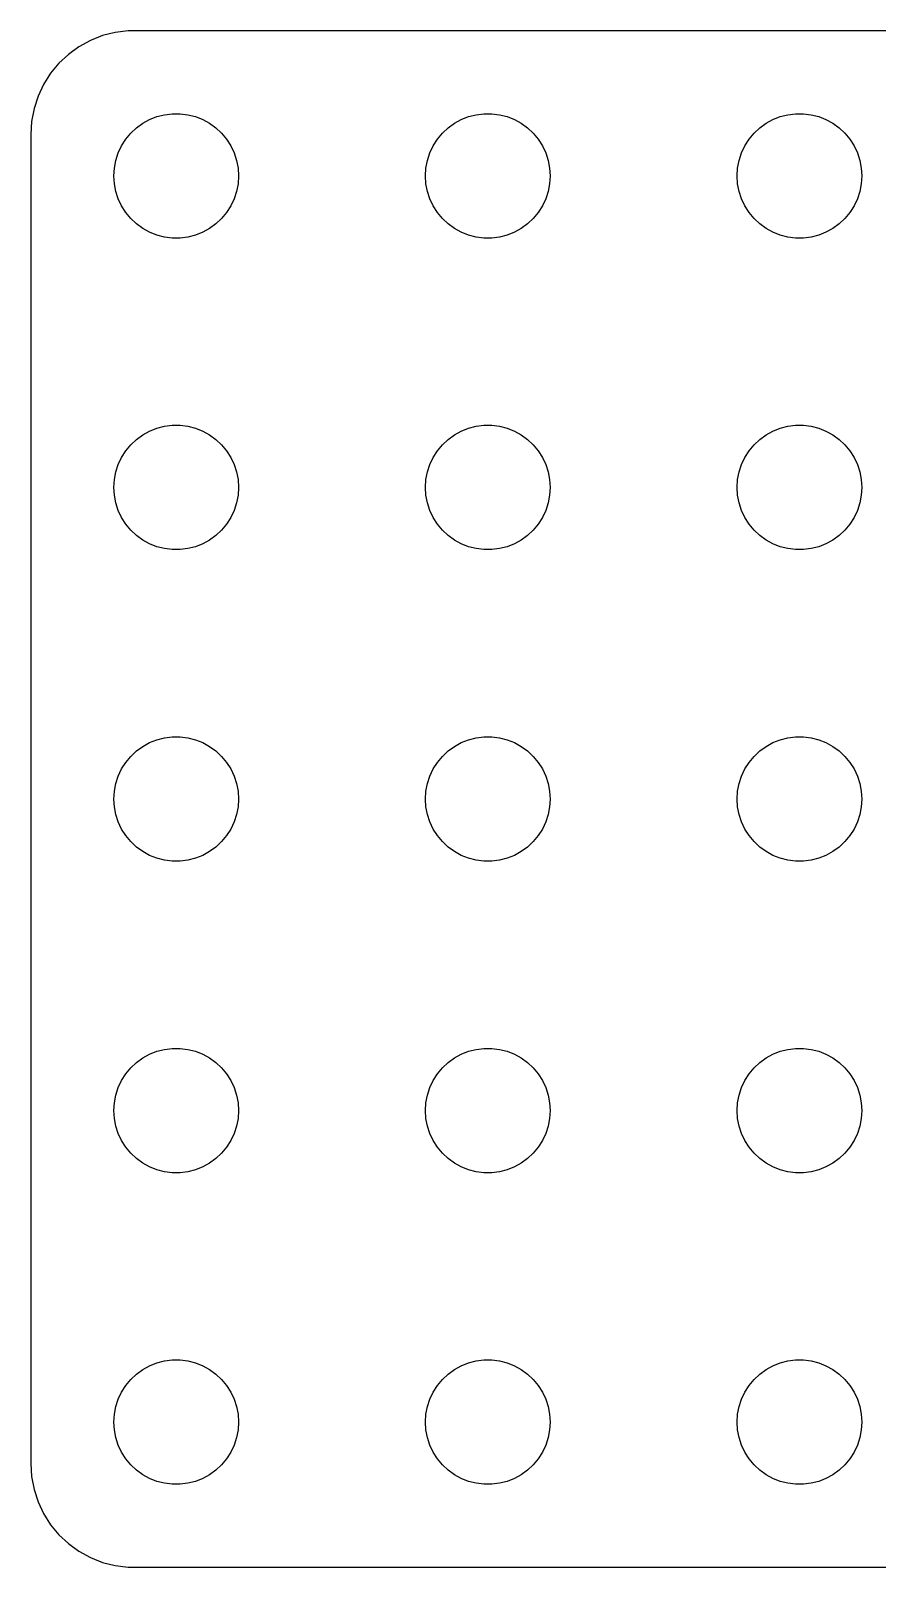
# Model space of a CAD drawing. Header units: metres. Extents: x -37.2 to 37.2, y -18.5 to 18.5.
# Drawn here: x -37.25 to -16.88, y -18.5 to 18.5 of the extents above; entities that cross this region are included whole.
import ezdxf

# ---------------------------------------------------------------- set-up
doc = ezdxf.new("R2010")
doc.units = ezdxf.units.M

msp = doc.modelspace()

# ---------------------------------------------------------------- linework, layer by layer
for p, q in [((-34.907, 18.4951), (-35.2184, 18.4557)), ((34.907, 18.4951), (-34.907, 18.4951)), ((-35.8144, 18.2621), (-36.0896, 18.1108)), ((-35.5225, 18.3776), (-35.8144, 18.2621)), ((-35.2184, 18.4557), (-35.5225, 18.3776)), ((-36.3436, 17.9263), (-36.5724, 17.7114)), ((-36.0896, 18.1108), (-36.3436, 17.9263)), ((-36.7725, 17.4695), (-36.9408, 17.2044)), ((-36.5724, 17.7114), (-36.7725, 17.4695)), ((-36.9408, 17.2044), (-37.0744, 16.9203)), ((-37.0744, 16.9203), (-37.1714, 16.6217)), ((-37.2303, 16.3133), (-37.25, 16)), ((-37.1714, 16.6217), (-37.2303, 16.3133)), ((-34.5537, 16.2665), (-34.3887, 16.3572)), ((-34.3887, 16.3572), (-34.2135, 16.4266)), ((-34.2135, 16.4266), (-34.0311, 16.4734)), ((-34.0311, 16.4734), (-33.8442, 16.497)), ((-33.8442, 16.497), (-33.6558, 16.497)), ((-33.6558, 16.497), (-33.4689, 16.4734)), ((-33.4689, 16.4734), (-33.2865, 16.4266)), ((-33.2865, 16.4266), (-33.1113, 16.3572)), ((-33.1113, 16.3572), (-32.9463, 16.2665)), ((-27.0537, 16.2665), (-26.8887, 16.3572)), ((-26.8887, 16.3572), (-26.7135, 16.4266)), ((-26.7135, 16.4266), (-26.5311, 16.4734)), ((-26.5311, 16.4734), (-26.3442, 16.497)), ((-26.3442, 16.497), (-26.1558, 16.497)), ((-26.1558, 16.497), (-25.9689, 16.4734)), ((-25.9689, 16.4734), (-25.7865, 16.4266)), ((-25.7865, 16.4266), (-25.6113, 16.3572)), ((-25.6113, 16.3572), (-25.4463, 16.2665)), ((-19.5537, 16.2665), (-19.3887, 16.3572)), ((-19.3887, 16.3572), (-19.2135, 16.4266)), ((-19.2135, 16.4266), (-19.0311, 16.4734)), ((-19.0311, 16.4734), (-18.8442, 16.497)), ((-18.8442, 16.497), (-18.6558, 16.497)), ((-18.6558, 16.497), (-18.4689, 16.4734)), ((-18.4689, 16.4734), (-18.2865, 16.4266)), ((-18.2865, 16.4266), (-18.1113, 16.3572)), ((-18.1113, 16.3572), (-17.9463, 16.2665)), ((-37.25, 16), (-37.25, -16)), ((-34.9635, 15.8817), (-34.8434, 16.0268)), ((-34.8434, 16.0268), (-34.7061, 16.1558)), ((-34.7061, 16.1558), (-34.5537, 16.2665)), ((-32.9463, 16.2665), (-32.7939, 16.1558)), ((-32.7939, 16.1558), (-32.6565, 16.0268)), ((-32.6565, 16.0268), (-32.5365, 15.8817)), ((-27.4635, 15.8817), (-27.3434, 16.0268)), ((-27.3434, 16.0268), (-27.2061, 16.1558)), ((-27.2061, 16.1558), (-27.0537, 16.2665)), ((-25.4463, 16.2665), (-25.2939, 16.1558)), ((-25.2939, 16.1558), (-25.1565, 16.0268)), ((-25.1565, 16.0268), (-25.0365, 15.8817)), ((-19.9635, 15.8817), (-19.8434, 16.0268)), ((-19.8434, 16.0268), (-19.7061, 16.1558)), ((-19.7061, 16.1558), (-19.5537, 16.2665)), ((-17.9463, 16.2665), (-17.7939, 16.1558)), ((-17.7939, 16.1558), (-17.6565, 16.0268)), ((-17.6565, 16.0268), (-17.5365, 15.8817)), ((-35.2029, 15.373), (-35.1447, 15.5522)), ((-35.1447, 15.5522), (-35.0645, 15.7226)), ((-35.0645, 15.7226), (-34.9635, 15.8817)), ((-32.5365, 15.8817), (-32.4355, 15.7226)), ((-32.4355, 15.7226), (-32.3553, 15.5522)), ((-32.3553, 15.5522), (-32.2971, 15.373)), ((-27.7029, 15.373), (-27.6447, 15.5522)), ((-27.6447, 15.5522), (-27.5645, 15.7226)), ((-27.5645, 15.7226), (-27.4635, 15.8817)), ((-25.0365, 15.8817), (-24.9355, 15.7226)), ((-24.9355, 15.7226), (-24.8553, 15.5522)), ((-24.8553, 15.5522), (-24.7971, 15.373)), ((-20.2029, 15.373), (-20.1447, 15.5522)), ((-20.1447, 15.5522), (-20.0645, 15.7226)), ((-20.0645, 15.7226), (-19.9635, 15.8817)), ((-17.5365, 15.8817), (-17.4355, 15.7226)), ((-17.4355, 15.7226), (-17.3553, 15.5522)), ((-17.3553, 15.5522), (-17.2971, 15.373)), ((-35.25, 15), (-35.2382, 15.188)), ((-35.2382, 15.188), (-35.2029, 15.373)), ((-32.2971, 15.373), (-32.2618, 15.188)), ((-32.2618, 15.188), (-32.25, 15)), ((-27.75, 15), (-27.7382, 15.188)), ((-27.7382, 15.188), (-27.7029, 15.373)), ((-24.7971, 15.373), (-24.7618, 15.188)), ((-24.7618, 15.188), (-24.75, 15)), ((-20.25, 15), (-20.2382, 15.188)), ((-20.2382, 15.188), (-20.2029, 15.373)), ((-17.2971, 15.373), (-17.2618, 15.188)), ((-17.2618, 15.188), (-17.25, 15)), ((-35.2382, 14.812), (-35.25, 15)), ((-35.2029, 14.627), (-35.2382, 14.812)), ((-32.2618, 14.812), (-32.2971, 14.627)), ((-32.25, 15), (-32.2618, 14.812)), ((-27.7382, 14.812), (-27.75, 15)), ((-27.7029, 14.627), (-27.7382, 14.812)), ((-24.7618, 14.812), (-24.7971, 14.627)), ((-24.75, 15), (-24.7618, 14.812)), ((-20.2382, 14.812), (-20.25, 15)), ((-20.2029, 14.627), (-20.2382, 14.812)), ((-17.2618, 14.812), (-17.2971, 14.627)), ((-17.25, 15), (-17.2618, 14.812)), ((-35.1447, 14.4478), (-35.2029, 14.627)), ((-35.0645, 14.2774), (-35.1447, 14.4478)), ((-32.3553, 14.4478), (-32.4355, 14.2774)), ((-32.2971, 14.627), (-32.3553, 14.4478)), ((-27.6447, 14.4478), (-27.7029, 14.627)), ((-27.5645, 14.2774), (-27.6447, 14.4478)), ((-24.8553, 14.4478), (-24.9355, 14.2774)), ((-24.7971, 14.627), (-24.8553, 14.4478)), ((-20.1447, 14.4478), (-20.2029, 14.627)), ((-20.0645, 14.2774), (-20.1447, 14.4478)), ((-17.3553, 14.4478), (-17.4355, 14.2774)), ((-17.2971, 14.627), (-17.3553, 14.4478)), ((-34.9635, 14.1183), (-35.0645, 14.2774)), ((-34.8434, 13.9732), (-34.9635, 14.1183)), ((-32.5365, 14.1183), (-32.6565, 13.9732)), ((-32.4355, 14.2774), (-32.5365, 14.1183)), ((-27.4635, 14.1183), (-27.5645, 14.2774)), ((-27.3434, 13.9732), (-27.4635, 14.1183)), ((-25.0365, 14.1183), (-25.1565, 13.9732)), ((-24.9355, 14.2774), (-25.0365, 14.1183)), ((-19.9635, 14.1183), (-20.0645, 14.2774)), ((-19.8434, 13.9732), (-19.9635, 14.1183)), ((-17.5365, 14.1183), (-17.6565, 13.9732)), ((-17.4355, 14.2774), (-17.5365, 14.1183)), ((-34.7061, 13.8442), (-34.8434, 13.9732)), ((-34.5537, 13.7335), (-34.7061, 13.8442)), ((-34.3887, 13.6427), (-34.5537, 13.7335)), ((-32.9463, 13.7335), (-33.1113, 13.6427)), ((-32.7939, 13.8442), (-32.9463, 13.7335)), ((-32.6565, 13.9732), (-32.7939, 13.8442)), ((-27.2061, 13.8442), (-27.3434, 13.9732)), ((-27.0537, 13.7335), (-27.2061, 13.8442)), ((-26.8887, 13.6427), (-27.0537, 13.7335)), ((-25.4463, 13.7335), (-25.6113, 13.6427)), ((-25.2939, 13.8442), (-25.4463, 13.7335)), ((-25.1565, 13.9732), (-25.2939, 13.8442)), ((-19.7061, 13.8442), (-19.8434, 13.9732)), ((-19.5537, 13.7335), (-19.7061, 13.8442)), ((-19.3887, 13.6427), (-19.5537, 13.7335)), ((-17.9463, 13.7335), (-18.1113, 13.6427)), ((-17.7939, 13.8442), (-17.9463, 13.7335)), ((-17.6565, 13.9732), (-17.7939, 13.8442)), ((-34.2135, 13.5734), (-34.3887, 13.6427)), ((-34.0311, 13.5266), (-34.2135, 13.5734)), ((-33.8442, 13.5029), (-34.0311, 13.5266)), ((-33.6558, 13.5029), (-33.8442, 13.5029)), ((-33.4689, 13.5266), (-33.6558, 13.5029)), ((-33.2865, 13.5734), (-33.4689, 13.5266)), ((-33.1113, 13.6427), (-33.2865, 13.5734)), ((-26.7135, 13.5734), (-26.8887, 13.6427)), ((-26.5311, 13.5266), (-26.7135, 13.5734)), ((-26.3442, 13.5029), (-26.5311, 13.5266)), ((-26.1558, 13.5029), (-26.3442, 13.5029)), ((-25.9689, 13.5266), (-26.1558, 13.5029)), ((-25.7865, 13.5734), (-25.9689, 13.5266)), ((-25.6113, 13.6427), (-25.7865, 13.5734)), ((-19.2135, 13.5734), (-19.3887, 13.6427)), ((-19.0311, 13.5266), (-19.2135, 13.5734)), ((-18.8442, 13.5029), (-19.0311, 13.5266)), ((-18.6558, 13.5029), (-18.8442, 13.5029)), ((-18.4689, 13.5266), (-18.6558, 13.5029)), ((-18.2865, 13.5734), (-18.4689, 13.5266)), ((-18.1113, 13.6427), (-18.2865, 13.5734)), ((-34.3887, 8.85724), (-34.2135, 8.92657)), ((-34.2135, 8.92657), (-34.0311, 8.97342)), ((-34.0311, 8.97342), (-33.8442, 8.99704)), ((-33.8442, 8.99704), (-33.6558, 8.99704)), ((-33.6558, 8.99704), (-33.4689, 8.97342)), ((-33.4689, 8.97342), (-33.2865, 8.92657)), ((-33.2865, 8.92657), (-33.1113, 8.85724)), ((-26.8887, 8.85724), (-26.7135, 8.92657)), ((-26.7135, 8.92657), (-26.5311, 8.97342)), ((-26.5311, 8.97342), (-26.3442, 8.99704)), ((-26.3442, 8.99704), (-26.1558, 8.99704)), ((-26.1558, 8.99704), (-25.9689, 8.97342)), ((-25.9689, 8.97342), (-25.7865, 8.92657)), ((-25.7865, 8.92657), (-25.6113, 8.85724)), ((-19.3887, 8.85724), (-19.2135, 8.92657)), ((-19.2135, 8.92657), (-19.0311, 8.97342)), ((-19.0311, 8.97342), (-18.8442, 8.99704)), ((-18.8442, 8.99704), (-18.6558, 8.99704)), ((-18.6558, 8.99704), (-18.4689, 8.97342)), ((-18.4689, 8.97342), (-18.2865, 8.92657)), ((-18.2865, 8.92657), (-18.1113, 8.85724)), ((-34.9635, 8.38167), (-34.8434, 8.52681)), ((-34.8434, 8.52681), (-34.7061, 8.65576)), ((-34.7061, 8.65576), (-34.5537, 8.76648)), ((-34.5537, 8.76648), (-34.3887, 8.85724)), ((-33.1113, 8.85724), (-32.9463, 8.76648)), ((-32.9463, 8.76648), (-32.7939, 8.65576)), ((-32.7939, 8.65576), (-32.6565, 8.52681)), ((-32.6565, 8.52681), (-32.5365, 8.38167)), ((-27.4635, 8.38167), (-27.3434, 8.52681)), ((-27.3434, 8.52681), (-27.2061, 8.65576)), ((-27.2061, 8.65576), (-27.0537, 8.76648)), ((-27.0537, 8.76648), (-26.8887, 8.85724)), ((-25.6113, 8.85724), (-25.4463, 8.76648)), ((-25.4463, 8.76648), (-25.2939, 8.65576)), ((-25.2939, 8.65576), (-25.1565, 8.52681)), ((-25.1565, 8.52681), (-25.0365, 8.38167)), ((-19.9635, 8.38167), (-19.8434, 8.52681)), ((-19.8434, 8.52681), (-19.7061, 8.65576)), ((-19.7061, 8.65576), (-19.5537, 8.76648)), ((-19.5537, 8.76648), (-19.3887, 8.85724)), ((-18.1113, 8.85724), (-17.9463, 8.76648)), ((-17.9463, 8.76648), (-17.7939, 8.65576)), ((-17.7939, 8.65576), (-17.6565, 8.52681)), ((-17.6565, 8.52681), (-17.5365, 8.38167)), ((-35.1447, 8.05219), (-35.0645, 8.22263)), ((-35.0645, 8.22263), (-34.9635, 8.38167)), ((-32.5365, 8.38167), (-32.4355, 8.22263)), ((-32.4355, 8.22263), (-32.3553, 8.05219)), ((-27.6447, 8.05219), (-27.5645, 8.22263)), ((-27.5645, 8.22263), (-27.4635, 8.38167)), ((-25.0365, 8.38167), (-24.9355, 8.22263)), ((-24.9355, 8.22263), (-24.8553, 8.05219)), ((-20.1447, 8.05219), (-20.0645, 8.22263)), ((-20.0645, 8.22263), (-19.9635, 8.38167)), ((-17.5365, 8.38167), (-17.4355, 8.22263)), ((-17.4355, 8.22263), (-17.3553, 8.05219)), ((-35.2382, 7.68799), (-35.2029, 7.87303)), ((-35.2029, 7.87303), (-35.1447, 8.05219)), ((-32.3553, 8.05219), (-32.2971, 7.87303)), ((-32.2971, 7.87303), (-32.2618, 7.68799)), ((-27.7382, 7.68799), (-27.7029, 7.87303)), ((-27.7029, 7.87303), (-27.6447, 8.05219)), ((-24.8553, 8.05219), (-24.7971, 7.87303)), ((-24.7971, 7.87303), (-24.7618, 7.68799)), ((-20.2382, 7.68799), (-20.2029, 7.87303)), ((-20.2029, 7.87303), (-20.1447, 8.05219)), ((-17.3553, 8.05219), (-17.2971, 7.87303)), ((-17.2971, 7.87303), (-17.2618, 7.68799)), ((-35.25, 7.5), (-35.2382, 7.68799)), ((-35.2382, 7.312), (-35.25, 7.5)), ((-32.2618, 7.68799), (-32.25, 7.5)), ((-32.25, 7.5), (-32.2618, 7.312)), ((-27.75, 7.5), (-27.7382, 7.68799)), ((-27.7382, 7.312), (-27.75, 7.5)), ((-24.7618, 7.68799), (-24.75, 7.5)), ((-24.75, 7.5), (-24.7618, 7.312)), ((-20.25, 7.5), (-20.2382, 7.68799)), ((-20.2382, 7.312), (-20.25, 7.5)), ((-17.2618, 7.68799), (-17.25, 7.5)), ((-17.25, 7.5), (-17.2618, 7.312)), ((-35.2029, 7.12695), (-35.2382, 7.312)), ((-35.1447, 6.9478), (-35.2029, 7.12695)), ((-32.2971, 7.12695), (-32.3553, 6.9478)), ((-32.2618, 7.312), (-32.2971, 7.12695)), ((-27.7029, 7.12695), (-27.7382, 7.312)), ((-27.6447, 6.9478), (-27.7029, 7.12695)), ((-24.7971, 7.12695), (-24.8553, 6.9478)), ((-24.7618, 7.312), (-24.7971, 7.12695)), ((-20.2029, 7.12695), (-20.2382, 7.312)), ((-20.1447, 6.9478), (-20.2029, 7.12695)), ((-17.2971, 7.12695), (-17.3553, 6.9478)), ((-17.2618, 7.312), (-17.2971, 7.12695)), ((-35.0645, 6.77736), (-35.1447, 6.9478)), ((-34.9635, 6.61832), (-35.0645, 6.77736)), ((-32.4355, 6.77736), (-32.5365, 6.61832)), ((-32.3553, 6.9478), (-32.4355, 6.77736)), ((-27.5645, 6.77736), (-27.6447, 6.9478)), ((-27.4635, 6.61832), (-27.5645, 6.77736)), ((-24.9355, 6.77736), (-25.0365, 6.61832)), ((-24.8553, 6.9478), (-24.9355, 6.77736)), ((-20.0645, 6.77736), (-20.1447, 6.9478)), ((-19.9635, 6.61832), (-20.0645, 6.77736)), ((-17.4355, 6.77736), (-17.5365, 6.61832)), ((-17.3553, 6.9478), (-17.4355, 6.77736)), ((-34.8434, 6.47318), (-34.9635, 6.61832)), ((-34.7061, 6.34422), (-34.8434, 6.47318)), ((-34.5537, 6.23351), (-34.7061, 6.34422)), ((-32.7939, 6.34422), (-32.9463, 6.23351)), ((-32.6565, 6.47318), (-32.7939, 6.34422)), ((-32.5365, 6.61832), (-32.6565, 6.47318)), ((-27.3434, 6.47318), (-27.4635, 6.61832)), ((-27.2061, 6.34422), (-27.3434, 6.47318)), ((-27.0537, 6.23351), (-27.2061, 6.34422)), ((-25.2939, 6.34422), (-25.4463, 6.23351)), ((-25.1565, 6.47318), (-25.2939, 6.34422)), ((-25.0365, 6.61832), (-25.1565, 6.47318)), ((-19.8434, 6.47318), (-19.9635, 6.61832)), ((-19.7061, 6.34422), (-19.8434, 6.47318)), ((-19.5537, 6.23351), (-19.7061, 6.34422)), ((-17.7939, 6.34422), (-17.9463, 6.23351)), ((-17.6565, 6.47318), (-17.7939, 6.34422)), ((-17.5365, 6.61832), (-17.6565, 6.47318)), ((-34.3887, 6.14275), (-34.5537, 6.23351)), ((-34.2135, 6.07341), (-34.3887, 6.14275)), ((-34.0311, 6.02657), (-34.2135, 6.07341)), ((-33.8442, 6.00294), (-34.0311, 6.02657)), ((-33.6558, 6.00294), (-33.8442, 6.00294)), ((-33.4689, 6.02657), (-33.6558, 6.00294)), ((-33.2865, 6.07341), (-33.4689, 6.02657)), ((-33.1113, 6.14275), (-33.2865, 6.07341)), ((-32.9463, 6.23351), (-33.1113, 6.14275)), ((-26.8887, 6.14275), (-27.0537, 6.23351)), ((-26.7135, 6.07341), (-26.8887, 6.14275)), ((-26.5311, 6.02657), (-26.7135, 6.07341)), ((-26.3442, 6.00294), (-26.5311, 6.02657)), ((-26.1558, 6.00294), (-26.3442, 6.00294)), ((-25.9689, 6.02657), (-26.1558, 6.00294)), ((-25.7865, 6.07341), (-25.9689, 6.02657)), ((-25.6113, 6.14275), (-25.7865, 6.07341)), ((-25.4463, 6.23351), (-25.6113, 6.14275)), ((-19.3887, 6.14275), (-19.5537, 6.23351)), ((-19.2135, 6.07341), (-19.3887, 6.14275)), ((-19.0311, 6.02657), (-19.2135, 6.07341)), ((-18.8442, 6.00294), (-19.0311, 6.02657)), ((-18.6558, 6.00294), (-18.8442, 6.00294)), ((-18.4689, 6.02657), (-18.6558, 6.00294)), ((-18.2865, 6.07341), (-18.4689, 6.02657)), ((-18.1113, 6.14275), (-18.2865, 6.07341)), ((-17.9463, 6.23351), (-18.1113, 6.14275)), ((-34.0311, 1.47342), (-33.8442, 1.49704)), ((-33.8442, 1.49704), (-33.6558, 1.49704)), ((-33.6558, 1.49704), (-33.4689, 1.47342)), ((-26.5311, 1.47342), (-26.3442, 1.49704)), ((-26.3442, 1.49704), (-26.1558, 1.49704)), ((-26.1558, 1.49704), (-25.9689, 1.47342)), ((-19.0311, 1.47342), (-18.8442, 1.49704)), ((-18.8442, 1.49704), (-18.6558, 1.49704)), ((-18.6558, 1.49704), (-18.4689, 1.47342)), ((-34.8434, 1.02681), (-34.7061, 1.15576)), ((-34.7061, 1.15576), (-34.5537, 1.26648)), ((-34.5537, 1.26648), (-34.3887, 1.35724)), ((-34.3887, 1.35724), (-34.2135, 1.42657)), ((-34.2135, 1.42657), (-34.0311, 1.47342)), ((-33.4689, 1.47342), (-33.2865, 1.42657)), ((-33.2865, 1.42657), (-33.1113, 1.35724)), ((-33.1113, 1.35724), (-32.9463, 1.26648)), ((-32.9463, 1.26648), (-32.7939, 1.15576)), ((-32.7939, 1.15576), (-32.6565, 1.02681)), ((-27.3434, 1.02681), (-27.2061, 1.15576)), ((-27.2061, 1.15576), (-27.0537, 1.26648)), ((-27.0537, 1.26648), (-26.8887, 1.35724)), ((-26.8887, 1.35724), (-26.7135, 1.42657)), ((-26.7135, 1.42657), (-26.5311, 1.47342)), ((-25.9689, 1.47342), (-25.7865, 1.42657)), ((-25.7865, 1.42657), (-25.6113, 1.35724)), ((-25.6113, 1.35724), (-25.4463, 1.26648)), ((-25.4463, 1.26648), (-25.2939, 1.15576)), ((-25.2939, 1.15576), (-25.1565, 1.02681)), ((-19.8434, 1.02681), (-19.7061, 1.15576)), ((-19.7061, 1.15576), (-19.5537, 1.26648)), ((-19.5537, 1.26648), (-19.3887, 1.35724)), ((-19.3887, 1.35724), (-19.2135, 1.42657)), ((-19.2135, 1.42657), (-19.0311, 1.47342)), ((-18.4689, 1.47342), (-18.2865, 1.42657)), ((-18.2865, 1.42657), (-18.1113, 1.35724)), ((-18.1113, 1.35724), (-17.9463, 1.26648)), ((-17.9463, 1.26648), (-17.7939, 1.15576)), ((-17.7939, 1.15576), (-17.6565, 1.02681)), ((-35.0645, 0.722626), (-34.9635, 0.881668)), ((-34.9635, 0.881668), (-34.8434, 1.02681)), ((-32.6565, 1.02681), (-32.5365, 0.881668)), ((-32.5365, 0.881668), (-32.4355, 0.722626)), ((-27.5645, 0.722626), (-27.4635, 0.881668)), ((-27.4635, 0.881668), (-27.3434, 1.02681)), ((-25.1565, 1.02681), (-25.0365, 0.881668)), ((-25.0365, 0.881668), (-24.9355, 0.722626)), ((-20.0645, 0.722626), (-19.9635, 0.881668)), ((-19.9635, 0.881668), (-19.8434, 1.02681)), ((-17.6565, 1.02681), (-17.5365, 0.881668)), ((-17.5365, 0.881668), (-17.4355, 0.722626)), ((-35.2382, 0.187988), (-35.2029, 0.373032)), ((-35.2029, 0.373032), (-35.1447, 0.552185)), ((-35.1447, 0.552185), (-35.0645, 0.722626)), ((-32.4355, 0.722626), (-32.3553, 0.552185)), ((-32.3553, 0.552185), (-32.2971, 0.373032)), ((-32.2971, 0.373032), (-32.2618, 0.187988)), ((-27.7382, 0.187988), (-27.7029, 0.373032)), ((-27.7029, 0.373032), (-27.6447, 0.552185)), ((-27.6447, 0.552185), (-27.5645, 0.722626)), ((-24.9355, 0.722626), (-24.8553, 0.552185)), ((-24.8553, 0.552185), (-24.7971, 0.373032)), ((-24.7971, 0.373032), (-24.7618, 0.187988)), ((-20.2382, 0.187988), (-20.2029, 0.373032)), ((-20.2029, 0.373032), (-20.1447, 0.552185)), ((-20.1447, 0.552185), (-20.0645, 0.722626)), ((-17.4355, 0.722626), (-17.3553, 0.552185)), ((-17.3553, 0.552185), (-17.2971, 0.373032)), ((-17.2971, 0.373032), (-17.2618, 0.187988)), ((-35.25, 0), (-35.2382, 0.187988)), ((-35.2382, -0.187988), (-35.25, 0)), ((-32.2618, 0.187988), (-32.25, 0)), ((-32.25, 0), (-32.2618, -0.187988)), ((-27.75, 0), (-27.7382, 0.187988)), ((-27.7382, -0.187988), (-27.75, 0)), ((-24.7618, 0.187988), (-24.75, 0)), ((-24.75, 0), (-24.7618, -0.187988)), ((-20.25, 0), (-20.2382, 0.187988)), ((-20.2382, -0.187988), (-20.25, 0)), ((-17.2618, 0.187988), (-17.25, 0)), ((-17.25, 0), (-17.2618, -0.187988)), ((-35.2029, -0.373032), (-35.2382, -0.187988)), ((-32.2618, -0.187988), (-32.2971, -0.373032)), ((-27.7029, -0.373032), (-27.7382, -0.187988)), ((-24.7618, -0.187988), (-24.7971, -0.373032)), ((-20.2029, -0.373032), (-20.2382, -0.187988)), ((-17.2618, -0.187988), (-17.2971, -0.373032)), ((-35.1447, -0.552185), (-35.2029, -0.373032)), ((-35.0645, -0.722626), (-35.1447, -0.552185)), ((-34.9635, -0.881668), (-35.0645, -0.722626)), ((-32.4355, -0.722626), (-32.5365, -0.881668)), ((-32.3553, -0.552185), (-32.4355, -0.722626)), ((-32.2971, -0.373032), (-32.3553, -0.552185)), ((-27.6447, -0.552185), (-27.7029, -0.373032)), ((-27.5645, -0.722626), (-27.6447, -0.552185)), ((-27.4635, -0.881668), (-27.5645, -0.722626)), ((-24.9355, -0.722626), (-25.0365, -0.881668)), ((-24.8553, -0.552185), (-24.9355, -0.722626)), ((-24.7971, -0.373032), (-24.8553, -0.552185)), ((-20.1447, -0.552185), (-20.2029, -0.373032)), ((-20.0645, -0.722626), (-20.1447, -0.552185)), ((-19.9635, -0.881668), (-20.0645, -0.722626)), ((-17.4355, -0.722626), (-17.5365, -0.881668)), ((-17.3553, -0.552185), (-17.4355, -0.722626)), ((-17.2971, -0.373032), (-17.3553, -0.552185)), ((-34.8434, -1.02681), (-34.9635, -0.881668)), ((-34.7061, -1.15576), (-34.8434, -1.02681)), ((-32.6565, -1.02681), (-32.7939, -1.15576)), ((-32.5365, -0.881668), (-32.6565, -1.02681)), ((-27.3434, -1.02681), (-27.4635, -0.881668)), ((-27.2061, -1.15576), (-27.3434, -1.02681)), ((-25.1565, -1.02681), (-25.2939, -1.15576)), ((-25.0365, -0.881668), (-25.1565, -1.02681)), ((-19.8434, -1.02681), (-19.9635, -0.881668)), ((-19.7061, -1.15576), (-19.8434, -1.02681)), ((-17.6565, -1.02681), (-17.7939, -1.15576)), ((-17.5365, -0.881668), (-17.6565, -1.02681)), ((-34.5537, -1.26648), (-34.7061, -1.15576)), ((-34.3887, -1.35724), (-34.5537, -1.26648)), ((-34.2135, -1.42657), (-34.3887, -1.35724)), ((-34.0311, -1.47342), (-34.2135, -1.42657)), ((-33.8442, -1.49704), (-34.0311, -1.47342)), ((-33.4689, -1.47342), (-33.6558, -1.49704)), ((-33.2865, -1.42657), (-33.4689, -1.47342)), ((-33.1113, -1.35724), (-33.2865, -1.42657)), ((-32.9463, -1.26648), (-33.1113, -1.35724)), ((-32.7939, -1.15576), (-32.9463, -1.26648)), ((-27.0537, -1.26648), (-27.2061, -1.15576)), ((-26.8887, -1.35724), (-27.0537, -1.26648)), ((-26.7135, -1.42657), (-26.8887, -1.35724)), ((-26.5311, -1.47342), (-26.7135, -1.42657)), ((-26.3442, -1.49704), (-26.5311, -1.47342)), ((-25.9689, -1.47342), (-26.1558, -1.49704)), ((-25.7865, -1.42657), (-25.9689, -1.47342)), ((-25.6113, -1.35724), (-25.7865, -1.42657)), ((-25.4463, -1.26648), (-25.6113, -1.35724)), ((-25.2939, -1.15576), (-25.4463, -1.26648)), ((-19.5537, -1.26648), (-19.7061, -1.15576)), ((-19.3887, -1.35724), (-19.5537, -1.26648)), ((-19.2135, -1.42657), (-19.3887, -1.35724)), ((-19.0311, -1.47342), (-19.2135, -1.42657)), ((-18.8442, -1.49704), (-19.0311, -1.47342)), ((-18.4689, -1.47342), (-18.6558, -1.49704)), ((-18.2865, -1.42657), (-18.4689, -1.47342)), ((-18.1113, -1.35724), (-18.2865, -1.42657)), ((-17.9463, -1.26648), (-18.1113, -1.35724)), ((-17.7939, -1.15576), (-17.9463, -1.26648)), ((-33.6558, -1.49704), (-33.8442, -1.49704)), ((-26.1558, -1.49704), (-26.3442, -1.49704)), ((-18.6558, -1.49704), (-18.8442, -1.49704)), ((-34.7061, -6.34422), (-34.5537, -6.23351)), ((-34.5537, -6.23351), (-34.3887, -6.14275)), ((-34.3887, -6.14275), (-34.2135, -6.07341)), ((-34.2135, -6.07341), (-34.0311, -6.02657)), ((-34.0311, -6.02657), (-33.8442, -6.00294)), ((-33.8442, -6.00294), (-33.6558, -6.00294)), ((-33.6558, -6.00294), (-33.4689, -6.02657)), ((-33.4689, -6.02657), (-33.2865, -6.07341)), ((-33.2865, -6.07341), (-33.1113, -6.14275)), ((-33.1113, -6.14275), (-32.9463, -6.23351)), ((-32.9463, -6.23351), (-32.7939, -6.34422)), ((-27.2061, -6.34422), (-27.0537, -6.23351)), ((-27.0537, -6.23351), (-26.8887, -6.14275)), ((-26.8887, -6.14275), (-26.7135, -6.07341)), ((-26.7135, -6.07341), (-26.5311, -6.02657)), ((-26.5311, -6.02657), (-26.3442, -6.00294)), ((-26.3442, -6.00294), (-26.1558, -6.00294)), ((-26.1558, -6.00294), (-25.9689, -6.02657)), ((-25.9689, -6.02657), (-25.7865, -6.07341)), ((-25.7865, -6.07341), (-25.6113, -6.14275)), ((-25.6113, -6.14275), (-25.4463, -6.23351)), ((-25.4463, -6.23351), (-25.2939, -6.34422)), ((-19.7061, -6.34422), (-19.5537, -6.23351)), ((-19.5537, -6.23351), (-19.3887, -6.14275)), ((-19.3887, -6.14275), (-19.2135, -6.07341)), ((-19.2135, -6.07341), (-19.0311, -6.02657)), ((-19.0311, -6.02657), (-18.8442, -6.00294)), ((-18.8442, -6.00294), (-18.6558, -6.00294)), ((-18.6558, -6.00294), (-18.4689, -6.02657)), ((-18.4689, -6.02657), (-18.2865, -6.07341)), ((-18.2865, -6.07341), (-18.1113, -6.14275)), ((-18.1113, -6.14275), (-17.9463, -6.23351)), ((-17.9463, -6.23351), (-17.7939, -6.34422)), ((-35.0645, -6.77736), (-34.9635, -6.61832)), ((-34.9635, -6.61832), (-34.8434, -6.47318)), ((-34.8434, -6.47318), (-34.7061, -6.34422)), ((-32.7939, -6.34422), (-32.6565, -6.47318)), ((-32.6565, -6.47318), (-32.5365, -6.61832)), ((-32.5365, -6.61832), (-32.4355, -6.77736)), ((-27.5645, -6.77736), (-27.4635, -6.61832)), ((-27.4635, -6.61832), (-27.3434, -6.47318)), ((-27.3434, -6.47318), (-27.2061, -6.34422)), ((-25.2939, -6.34422), (-25.1565, -6.47318)), ((-25.1565, -6.47318), (-25.0365, -6.61832)), ((-25.0365, -6.61832), (-24.9355, -6.77736)), ((-20.0645, -6.77736), (-19.9635, -6.61832)), ((-19.9635, -6.61832), (-19.8434, -6.47318)), ((-19.8434, -6.47318), (-19.7061, -6.34422)), ((-17.7939, -6.34422), (-17.6565, -6.47318)), ((-17.6565, -6.47318), (-17.5365, -6.61832)), ((-17.5365, -6.61832), (-17.4355, -6.77736)), ((-35.2029, -7.12695), (-35.1447, -6.9478)), ((-35.1447, -6.9478), (-35.0645, -6.77736)), ((-32.4355, -6.77736), (-32.3553, -6.9478)), ((-32.3553, -6.9478), (-32.2971, -7.12695)), ((-27.7029, -7.12695), (-27.6447, -6.9478)), ((-27.6447, -6.9478), (-27.5645, -6.77736)), ((-24.9355, -6.77736), (-24.8553, -6.9478)), ((-24.8553, -6.9478), (-24.7971, -7.12695)), ((-20.2029, -7.12695), (-20.1447, -6.9478)), ((-20.1447, -6.9478), (-20.0645, -6.77736)), ((-17.4355, -6.77736), (-17.3553, -6.9478)), ((-17.3553, -6.9478), (-17.2971, -7.12695)), ((-35.25, -7.5), (-35.2382, -7.312)), ((-35.2382, -7.312), (-35.2029, -7.12695)), ((-32.2971, -7.12695), (-32.2618, -7.312)), ((-32.2618, -7.312), (-32.25, -7.5)), ((-27.75, -7.5), (-27.7382, -7.312)), ((-27.7382, -7.312), (-27.7029, -7.12695)), ((-24.7971, -7.12695), (-24.7618, -7.312)), ((-24.7618, -7.312), (-24.75, -7.5)), ((-20.25, -7.5), (-20.2382, -7.312)), ((-20.2382, -7.312), (-20.2029, -7.12695)), ((-17.2971, -7.12695), (-17.2618, -7.312)), ((-17.2618, -7.312), (-17.25, -7.5)), ((-35.2382, -7.68799), (-35.25, -7.5)), ((-35.2029, -7.87303), (-35.2382, -7.68799)), ((-32.2618, -7.68799), (-32.2971, -7.87303)), ((-32.25, -7.5), (-32.2618, -7.68799)), ((-27.7382, -7.68799), (-27.75, -7.5)), ((-27.7029, -7.87303), (-27.7382, -7.68799)), ((-24.7618, -7.68799), (-24.7971, -7.87303)), ((-24.75, -7.5), (-24.7618, -7.68799)), ((-20.2382, -7.68799), (-20.25, -7.5)), ((-20.2029, -7.87303), (-20.2382, -7.68799)), ((-17.2618, -7.68799), (-17.2971, -7.87303)), ((-17.25, -7.5), (-17.2618, -7.68799)), ((-35.1447, -8.05219), (-35.2029, -7.87303)), ((-35.0645, -8.22263), (-35.1447, -8.05219)), ((-32.3553, -8.05219), (-32.4355, -8.22263)), ((-32.2971, -7.87303), (-32.3553, -8.05219)), ((-27.6447, -8.05219), (-27.7029, -7.87303)), ((-27.5645, -8.22263), (-27.6447, -8.05219)), ((-24.8553, -8.05219), (-24.9355, -8.22263)), ((-24.7971, -7.87303), (-24.8553, -8.05219)), ((-20.1447, -8.05219), (-20.2029, -7.87303)), ((-20.0645, -8.22263), (-20.1447, -8.05219)), ((-17.3553, -8.05219), (-17.4355, -8.22263)), ((-17.2971, -7.87303), (-17.3553, -8.05219)), ((-34.9635, -8.38167), (-35.0645, -8.22263)), ((-34.8434, -8.52681), (-34.9635, -8.38167)), ((-32.5365, -8.38167), (-32.6565, -8.52681)), ((-32.4355, -8.22263), (-32.5365, -8.38167)), ((-27.4635, -8.38167), (-27.5645, -8.22263)), ((-27.3434, -8.52681), (-27.4635, -8.38167)), ((-25.0365, -8.38167), (-25.1565, -8.52681)), ((-24.9355, -8.22263), (-25.0365, -8.38167)), ((-19.9635, -8.38167), (-20.0645, -8.22263)), ((-19.8434, -8.52681), (-19.9635, -8.38167)), ((-17.5365, -8.38167), (-17.6565, -8.52681)), ((-17.4355, -8.22263), (-17.5365, -8.38167)), ((-34.7061, -8.65576), (-34.8434, -8.52681)), ((-34.5537, -8.76648), (-34.7061, -8.65576)), ((-34.3887, -8.85724), (-34.5537, -8.76648)), ((-34.2135, -8.92657), (-34.3887, -8.85724)), ((-33.1113, -8.85724), (-33.2865, -8.92657)), ((-32.9463, -8.76648), (-33.1113, -8.85724)), ((-32.7939, -8.65576), (-32.9463, -8.76648)), ((-32.6565, -8.52681), (-32.7939, -8.65576)), ((-27.2061, -8.65576), (-27.3434, -8.52681)), ((-27.0537, -8.76648), (-27.2061, -8.65576)), ((-26.8887, -8.85724), (-27.0537, -8.76648)), ((-26.7135, -8.92657), (-26.8887, -8.85724)), ((-25.6113, -8.85724), (-25.7865, -8.92657)), ((-25.4463, -8.76648), (-25.6113, -8.85724)), ((-25.2939, -8.65576), (-25.4463, -8.76648)), ((-25.1565, -8.52681), (-25.2939, -8.65576)), ((-19.7061, -8.65576), (-19.8434, -8.52681)), ((-19.5537, -8.76648), (-19.7061, -8.65576)), ((-19.3887, -8.85724), (-19.5537, -8.76648)), ((-19.2135, -8.92657), (-19.3887, -8.85724)), ((-18.1113, -8.85724), (-18.2865, -8.92657)), ((-17.9463, -8.76648), (-18.1113, -8.85724)), ((-17.7939, -8.65576), (-17.9463, -8.76648)), ((-17.6565, -8.52681), (-17.7939, -8.65576)), ((-34.0311, -8.97342), (-34.2135, -8.92657)), ((-33.8442, -8.99704), (-34.0311, -8.97342)), ((-33.6558, -8.99704), (-33.8442, -8.99704)), ((-33.4689, -8.97342), (-33.6558, -8.99704)), ((-33.2865, -8.92657), (-33.4689, -8.97342)), ((-26.5311, -8.97342), (-26.7135, -8.92657)), ((-26.3442, -8.99704), (-26.5311, -8.97342)), ((-26.1558, -8.99704), (-26.3442, -8.99704)), ((-25.9689, -8.97342), (-26.1558, -8.99704)), ((-25.7865, -8.92657), (-25.9689, -8.97342)), ((-19.0311, -8.97342), (-19.2135, -8.92657)), ((-18.8442, -8.99704), (-19.0311, -8.97342)), ((-18.6558, -8.99704), (-18.8442, -8.99704)), ((-18.4689, -8.97342), (-18.6558, -8.99704)), ((-18.2865, -8.92657), (-18.4689, -8.97342)), ((-34.5537, -13.7335), (-34.3887, -13.6427)), ((-34.3887, -13.6427), (-34.2135, -13.5734)), ((-34.2135, -13.5734), (-34.0311, -13.5266)), ((-34.0311, -13.5266), (-33.8442, -13.5029)), ((-33.8442, -13.5029), (-33.6558, -13.5029)), ((-33.6558, -13.5029), (-33.4689, -13.5266)), ((-33.4689, -13.5266), (-33.2865, -13.5734)), ((-33.2865, -13.5734), (-33.1113, -13.6427)), ((-33.1113, -13.6427), (-32.9463, -13.7335)), ((-27.0537, -13.7335), (-26.8887, -13.6427)), ((-26.8887, -13.6427), (-26.7135, -13.5734)), ((-26.7135, -13.5734), (-26.5311, -13.5266)), ((-26.5311, -13.5266), (-26.3442, -13.5029)), ((-26.3442, -13.5029), (-26.1558, -13.5029)), ((-26.1558, -13.5029), (-25.9689, -13.5266)), ((-25.9689, -13.5266), (-25.7865, -13.5734)), ((-25.7865, -13.5734), (-25.6113, -13.6427)), ((-25.6113, -13.6427), (-25.4463, -13.7335)), ((-19.5537, -13.7335), (-19.3887, -13.6427)), ((-19.3887, -13.6427), (-19.2135, -13.5734)), ((-19.2135, -13.5734), (-19.0311, -13.5266)), ((-19.0311, -13.5266), (-18.8442, -13.5029)), ((-18.8442, -13.5029), (-18.6558, -13.5029)), ((-18.6558, -13.5029), (-18.4689, -13.5266)), ((-18.4689, -13.5266), (-18.2865, -13.5734)), ((-18.2865, -13.5734), (-18.1113, -13.6427)), ((-18.1113, -13.6427), (-17.9463, -13.7335)), ((-34.9635, -14.1183), (-34.8434, -13.9732)), ((-34.8434, -13.9732), (-34.7061, -13.8442)), ((-34.7061, -13.8442), (-34.5537, -13.7335)), ((-32.9463, -13.7335), (-32.7939, -13.8442)), ((-32.7939, -13.8442), (-32.6565, -13.9732)), ((-32.6565, -13.9732), (-32.5365, -14.1183)), ((-27.4635, -14.1183), (-27.3434, -13.9732)), ((-27.3434, -13.9732), (-27.2061, -13.8442)), ((-27.2061, -13.8442), (-27.0537, -13.7335)), ((-25.4463, -13.7335), (-25.2939, -13.8442)), ((-25.2939, -13.8442), (-25.1565, -13.9732)), ((-25.1565, -13.9732), (-25.0365, -14.1183)), ((-19.9635, -14.1183), (-19.8434, -13.9732)), ((-19.8434, -13.9732), (-19.7061, -13.8442)), ((-19.7061, -13.8442), (-19.5537, -13.7335)), ((-17.9463, -13.7335), (-17.7939, -13.8442)), ((-17.7939, -13.8442), (-17.6565, -13.9732)), ((-17.6565, -13.9732), (-17.5365, -14.1183)), ((-35.1447, -14.4478), (-35.0645, -14.2774)), ((-35.0645, -14.2774), (-34.9635, -14.1183)), ((-32.5365, -14.1183), (-32.4355, -14.2774)), ((-32.4355, -14.2774), (-32.3553, -14.4478)), ((-27.6447, -14.4478), (-27.5645, -14.2774)), ((-27.5645, -14.2774), (-27.4635, -14.1183)), ((-25.0365, -14.1183), (-24.9355, -14.2774)), ((-24.9355, -14.2774), (-24.8553, -14.4478)), ((-20.1447, -14.4478), (-20.0645, -14.2774)), ((-20.0645, -14.2774), (-19.9635, -14.1183)), ((-17.5365, -14.1183), (-17.4355, -14.2774)), ((-17.4355, -14.2774), (-17.3553, -14.4478)), ((-35.2382, -14.812), (-35.2029, -14.627)), ((-35.2029, -14.627), (-35.1447, -14.4478)), ((-32.3553, -14.4478), (-32.2971, -14.627)), ((-32.2971, -14.627), (-32.2618, -14.812)), ((-27.7382, -14.812), (-27.7029, -14.627)), ((-27.7029, -14.627), (-27.6447, -14.4478)), ((-24.8553, -14.4478), (-24.7971, -14.627)), ((-24.7971, -14.627), (-24.7618, -14.812)), ((-20.2382, -14.812), (-20.2029, -14.627)), ((-20.2029, -14.627), (-20.1447, -14.4478)), ((-17.3553, -14.4478), (-17.2971, -14.627)), ((-17.2971, -14.627), (-17.2618, -14.812)), ((-35.25, -15), (-35.2382, -14.812)), ((-35.2382, -15.188), (-35.25, -15)), ((-32.2618, -14.812), (-32.25, -15)), ((-32.25, -15), (-32.2618, -15.188)), ((-27.75, -15), (-27.7382, -14.812)), ((-27.7382, -15.188), (-27.75, -15)), ((-24.7618, -14.812), (-24.75, -15)), ((-24.75, -15), (-24.7618, -15.188)), ((-20.25, -15), (-20.2382, -14.812)), ((-20.2382, -15.188), (-20.25, -15)), ((-17.2618, -14.812), (-17.25, -15)), ((-17.25, -15), (-17.2618, -15.188)), ((-35.2029, -15.373), (-35.2382, -15.188)), ((-35.1447, -15.5522), (-35.2029, -15.373)), ((-32.2971, -15.373), (-32.3553, -15.5522)), ((-32.2618, -15.188), (-32.2971, -15.373)), ((-27.7029, -15.373), (-27.7382, -15.188)), ((-27.6447, -15.5522), (-27.7029, -15.373)), ((-24.7971, -15.373), (-24.8553, -15.5522)), ((-24.7618, -15.188), (-24.7971, -15.373)), ((-20.2029, -15.373), (-20.2382, -15.188)), ((-20.1447, -15.5522), (-20.2029, -15.373)), ((-17.2971, -15.373), (-17.3553, -15.5522)), ((-17.2618, -15.188), (-17.2971, -15.373)), ((-35.0645, -15.7226), (-35.1447, -15.5522)), ((-34.9635, -15.8817), (-35.0645, -15.7226)), ((-34.8434, -16.0268), (-34.9635, -15.8817)), ((-32.5365, -15.8817), (-32.6565, -16.0268)), ((-32.4355, -15.7226), (-32.5365, -15.8817)), ((-32.3553, -15.5522), (-32.4355, -15.7226)), ((-27.5645, -15.7226), (-27.6447, -15.5522)), ((-27.4635, -15.8817), (-27.5645, -15.7226)), ((-27.3434, -16.0268), (-27.4635, -15.8817)), ((-25.0365, -15.8817), (-25.1565, -16.0268)), ((-24.9355, -15.7226), (-25.0365, -15.8817)), ((-24.8553, -15.5522), (-24.9355, -15.7226)), ((-20.0645, -15.7226), (-20.1447, -15.5522)), ((-19.9635, -15.8817), (-20.0645, -15.7226)), ((-19.8434, -16.0268), (-19.9635, -15.8817)), ((-17.5365, -15.8817), (-17.6565, -16.0268)), ((-17.4355, -15.7226), (-17.5365, -15.8817)), ((-17.3553, -15.5522), (-17.4355, -15.7226)), ((-37.25, -16), (-37.2303, -16.3133)), ((-34.7061, -16.1558), (-34.8434, -16.0268)), ((-34.5537, -16.2665), (-34.7061, -16.1558)), ((-34.3887, -16.3572), (-34.5537, -16.2665)), ((-32.9463, -16.2665), (-33.1113, -16.3572)), ((-32.7939, -16.1558), (-32.9463, -16.2665)), ((-32.6565, -16.0268), (-32.7939, -16.1558)), ((-27.2061, -16.1558), (-27.3434, -16.0268)), ((-27.0537, -16.2665), (-27.2061, -16.1558)), ((-26.8887, -16.3572), (-27.0537, -16.2665)), ((-25.4463, -16.2665), (-25.6113, -16.3572)), ((-25.2939, -16.1558), (-25.4463, -16.2665)), ((-25.1565, -16.0268), (-25.2939, -16.1558)), ((-19.7061, -16.1558), (-19.8434, -16.0268)), ((-19.5537, -16.2665), (-19.7061, -16.1558)), ((-19.3887, -16.3572), (-19.5537, -16.2665)), ((-17.9463, -16.2665), (-18.1113, -16.3572)), ((-17.7939, -16.1558), (-17.9463, -16.2665)), ((-17.6565, -16.0268), (-17.7939, -16.1558)), ((-37.2303, -16.3133), (-37.1714, -16.6217)), ((-37.1714, -16.6217), (-37.0744, -16.9203)), ((-34.2135, -16.4266), (-34.3887, -16.3572)), ((-34.0311, -16.4734), (-34.2135, -16.4266)), ((-33.8442, -16.497), (-34.0311, -16.4734)), ((-33.6558, -16.497), (-33.8442, -16.497)), ((-33.4689, -16.4734), (-33.6558, -16.497)), ((-33.2865, -16.4266), (-33.4689, -16.4734)), ((-33.1113, -16.3572), (-33.2865, -16.4266)), ((-26.7135, -16.4266), (-26.8887, -16.3572)), ((-26.5311, -16.4734), (-26.7135, -16.4266)), ((-26.3442, -16.497), (-26.5311, -16.4734)), ((-26.1558, -16.497), (-26.3442, -16.497)), ((-25.9689, -16.4734), (-26.1558, -16.497)), ((-25.7865, -16.4266), (-25.9689, -16.4734)), ((-25.6113, -16.3572), (-25.7865, -16.4266)), ((-19.2135, -16.4266), (-19.3887, -16.3572)), ((-19.0311, -16.4734), (-19.2135, -16.4266)), ((-18.8442, -16.497), (-19.0311, -16.4734)), ((-18.6558, -16.497), (-18.8442, -16.497)), ((-18.4689, -16.4734), (-18.6558, -16.497)), ((-18.2865, -16.4266), (-18.4689, -16.4734)), ((-18.1113, -16.3572), (-18.2865, -16.4266)), ((-37.0744, -16.9203), (-36.9408, -17.2044)), ((-36.9408, -17.2044), (-36.7725, -17.4695)), ((-36.7725, -17.4695), (-36.5724, -17.7114)), ((-36.5724, -17.7114), (-36.3436, -17.9263)), ((-36.3436, -17.9263), (-36.0896, -18.1108)), ((-36.0896, -18.1108), (-35.8144, -18.2621)), ((-35.8144, -18.2621), (-35.5225, -18.3776)), ((-35.5225, -18.3776), (-35.2184, -18.4557)), ((-35.2184, -18.4557), (-34.907, -18.4951)), ((-34.907, -18.4951), (34.907, -18.4951))]:
    msp.add_line(p, q)

doc.saveas('drawing.dxf')
